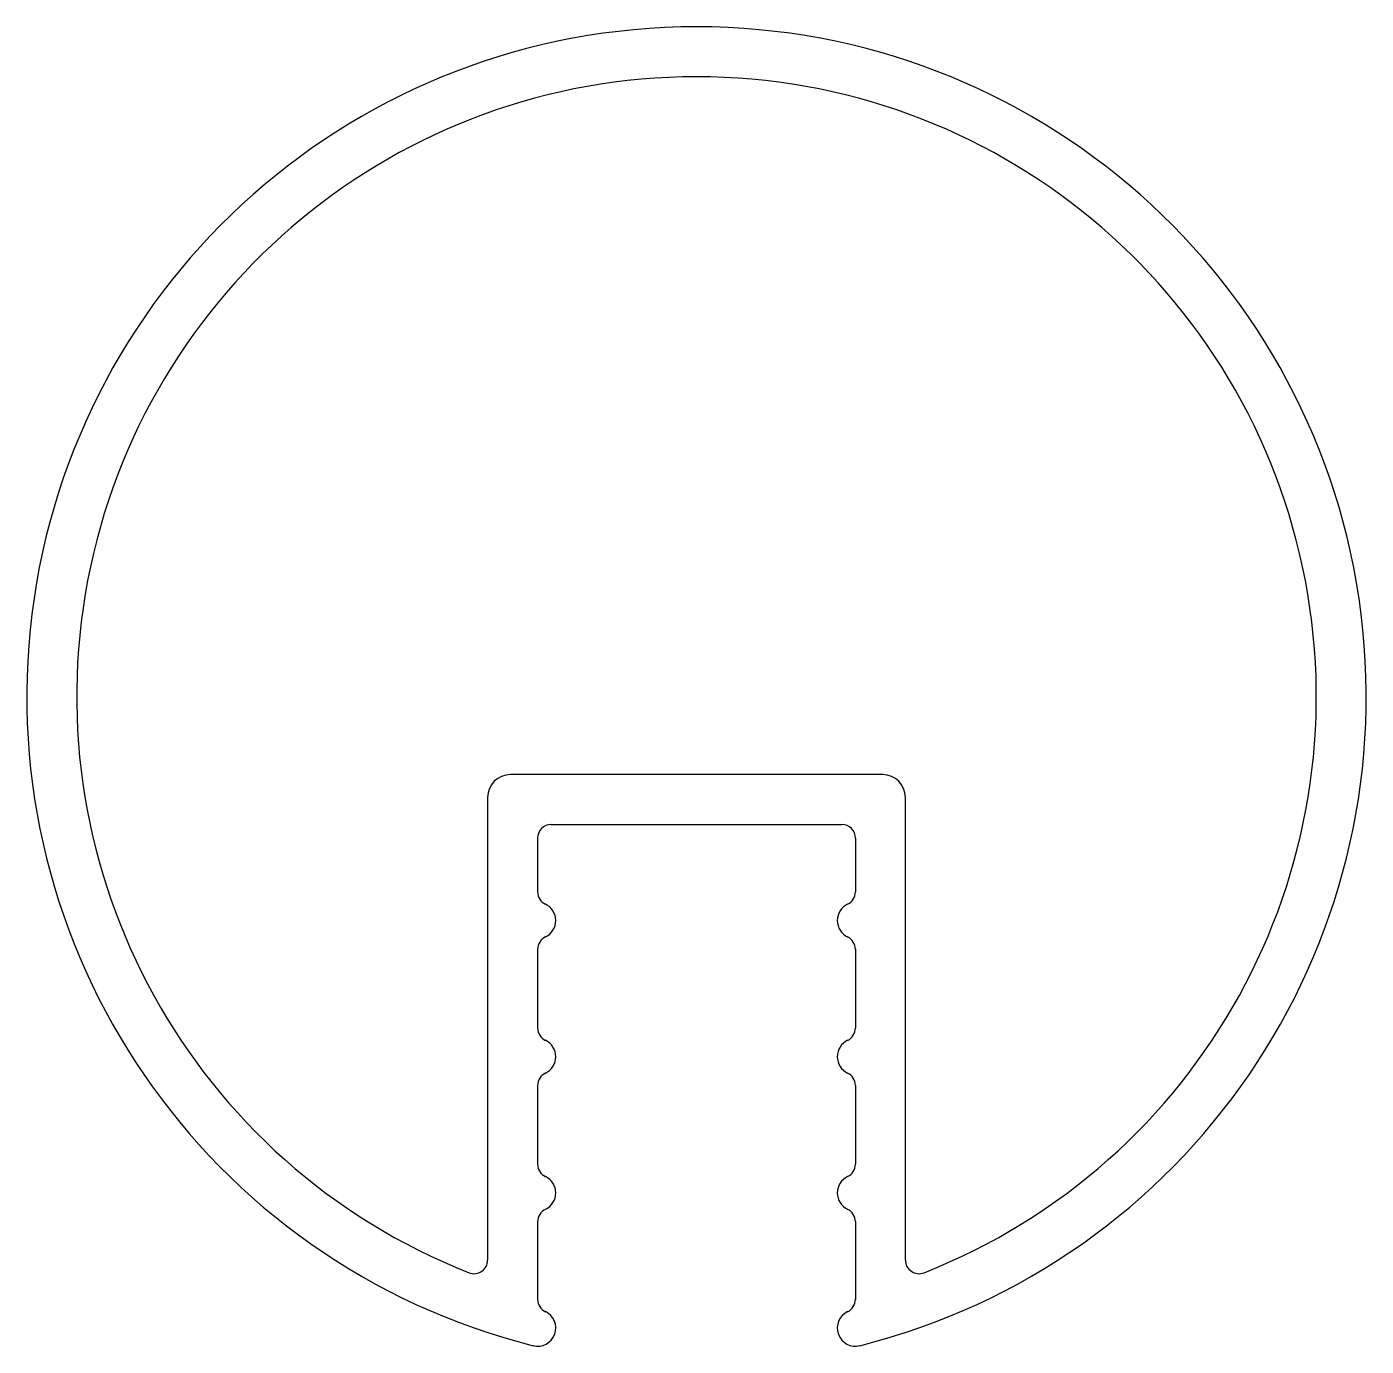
# Model space of a CAD drawing. Extents: x 1747.7 to 1777.2, y 1896.8 to 1925.9.
import ezdxf

# ---------------------------------------------------------------- set-up
doc = ezdxf.new("R2010")
doc.units = 0
doc.layers.get('0').update_dxf_attribs({"linetype": 'CONTINUOUS'})

msp = doc.modelspace()

# ---------------------------------------------------------------- linework, layer by layer
at = {"color": 0}
for p, q in [((1766.513, 1909.375), (1758.313, 1909.375)), ((1757.813, 1908.875), (1757.813, 1898.682)), ((1767.013, 1898.682), (1767.013, 1908.875)), ((1759.213, 1908.275), (1765.613, 1908.275)), ((1758.913, 1907.975), (1758.913, 1906.793)), ((1765.913, 1907.975), (1765.913, 1906.793)), ((1758.913, 1905.528), (1758.913, 1903.793)), ((1765.913, 1905.528), (1765.913, 1903.793)), ((1758.913, 1902.528), (1758.913, 1900.793)), ((1765.913, 1902.528), (1765.913, 1900.793)), ((1758.913, 1899.528), (1758.913, 1897.816)), ((1765.913, 1899.528), (1765.913, 1897.816))]:
    msp.add_line(p, q, dxfattribs=at)
for centre, radius, start, end in [((1762.413, 1911.1), 14.75, 284.117, 255.883), ((1762.413, 1911.1), 13.65, 291.5333, 248.4667), ((1758.313, 1908.875), 0.5, 90, 180), ((1766.513, 1908.875), 0.5, 0, 90), ((1759.213, 1907.975), 0.3, 90, 180), ((1765.613, 1907.975), 0.3, 0, 90), ((1759.213, 1906.793), 0.3, 180, 244.6231), ((1765.613, 1906.793), 0.3, 295.3769, 0), ((1758.913, 1906.161), 0.4, 295.3769, 64.6231), ((1765.913, 1906.161), 0.4, 115.3769, 244.6231), ((1759.213, 1905.528), 0.3, 115.3769, 180), ((1765.613, 1905.528), 0.3, 0, 64.6231), ((1759.213, 1903.793), 0.3, 180, 244.6231), ((1765.613, 1903.793), 0.3, 295.3769, 360), ((1758.913, 1903.161), 0.4, 295.3769, 64.6231), ((1765.913, 1903.161), 0.4, 115.3769, 244.6231), ((1759.213, 1902.528), 0.3, 115.3769, 180), ((1765.613, 1902.528), 0.3, 0, 64.6231), ((1759.213, 1900.793), 0.3, 180, 244.6231), ((1765.613, 1900.793), 0.3, 295.3769, 360), ((1758.913, 1900.161), 0.4, 295.3769, 64.6231), ((1765.913, 1900.161), 0.4, 115.3769, 244.6231), ((1759.213, 1899.528), 0.3, 115.3769, 180), ((1765.613, 1899.528), 0.3, 0, 64.6231), ((1757.513, 1898.682), 0.3, 248.4667, 360), ((1767.313, 1898.682), 0.3, 180, 291.5333), ((1759.213, 1897.816), 0.3, 180, 244.6231), ((1765.613, 1897.816), 0.3, 295.3769, 0), ((1758.913, 1897.184), 0.4, 255.883, 64.6231), ((1765.913, 1897.184), 0.4, 115.3769, 284.117)]:
    msp.add_arc(centre, radius, start, end, dxfattribs=at)

doc.saveas('drawing.dxf')
